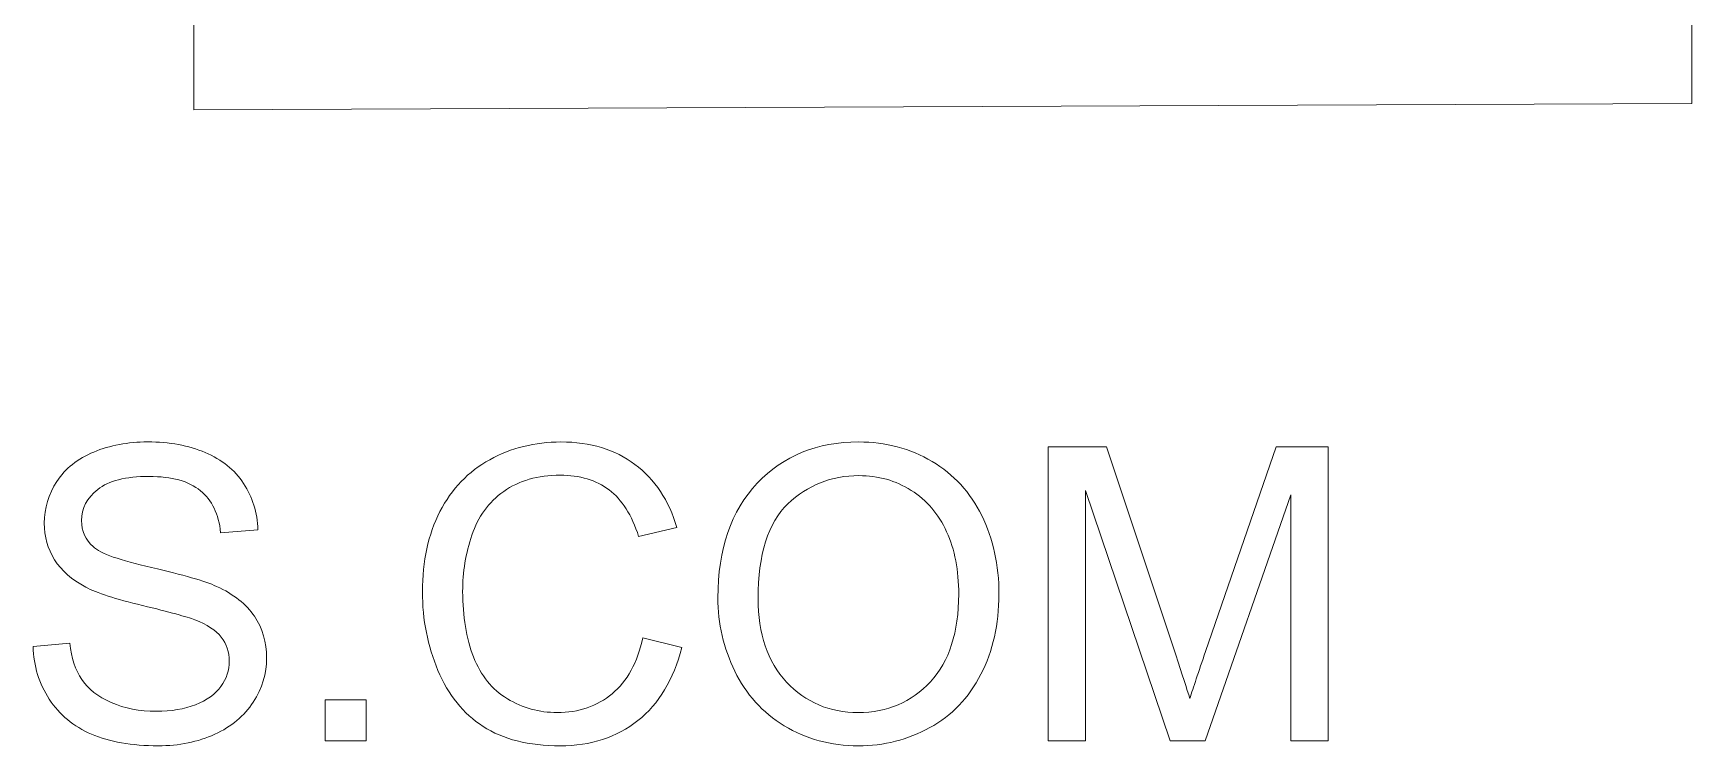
# Model space of a CAD drawing. Header units: centimetres. Extents: x -11.2 to 10.9, y -12.4 to 12.4.
# Drawn here: x 4.28 to 10.92, y -12.37 to -9.52 of the extents above; entities that cross this region are included whole.
import ezdxf

# ---------------------------------------------------------------- set-up
doc = ezdxf.new("R2010")
doc.units = ezdxf.units.CM
doc.header["$MEASUREMENT"] = 0
doc.layers.add('Camada 1', color=7, linetype='Continuous')

msp = doc.modelspace()

# ---------------------------------------------------------------- linework, layer by layer
at = {"layer": 'Camada 1', "color": 140, "lineweight": 9}
msp.add_open_spline([(4.92361, -3.85487), (4.92361, -3.85487), (10.92362, -3.82739), (10.92362, -3.82739), (10.92362, -3.82739), (10.92362, -3.82739), (10.92362, -9.80238), (10.92362, -9.80238), (10.92362, -9.80238), (10.92362, -9.80238), (4.92361, -9.82738), (4.92361, -9.82738), (4.92361, -9.82738), (4.92361, -9.82738), (4.92361, -3.85487), (4.92361, -3.85487)], degree=3, knots=[0, 0, 0, 0, 0.2, 0.2, 0.2, 0.2, 0.4, 0.4, 0.4, 0.4, 0.6, 0.6, 0.6, 0.6, 1, 1, 1, 1], dxfattribs=at)
at = {"layer": 'Camada 1', "color": 250, "lineweight": 9}
for points, knots in [([(4.28006, -11.97513), (4.28006, -11.97513), (4.42631, -11.96198), (4.42631, -11.96198), (4.42631, -11.96198), (4.43316, -12.02114), (4.44932, -12.06961), (4.47479, -12.10768), (4.47479, -12.10768), (4.50026, -12.14548), (4.5397, -12.17615), (4.59311, -12.19971), (4.59311, -12.19971), (4.64651, -12.22299), (4.70677, -12.23476), (4.77359, -12.23476), (4.77359, -12.23476), (4.83302, -12.23476), (4.88534, -12.226), (4.9308, -12.2082), (4.9308, -12.2082), (4.97626, -12.1904), (5.00995, -12.16602), (5.03214, -12.13507), (5.03214, -12.13507), (5.05432, -12.10412), (5.06555, -12.07044), (5.06555, -12.03428), (5.06555, -12.03428), (5.06555, -11.99758), (5.05487, -11.96554), (5.0335, -11.93788), (5.0335, -11.93788), (5.01214, -11.91049), (4.97681, -11.88748), (4.92751, -11.86859), (4.92751, -11.86859), (4.89602, -11.85654), (4.82618, -11.83736), (4.71799, -11.81135), (4.71799, -11.81135), (4.60981, -11.78533), (4.53422, -11.76095), (4.49095, -11.73795), (4.49095, -11.73795), (4.4348, -11.70837), (4.39317, -11.67167), (4.36579, -11.62812), (4.36579, -11.62812), (4.33812, -11.58457), (4.32443, -11.53555), (4.32443, -11.48159), (4.32443, -11.48159), (4.32443, -11.42189), (4.34141, -11.36629), (4.3751, -11.3148), (4.3751, -11.3148), (4.40878, -11.26304), (4.45781, -11.22387), (4.52272, -11.19703), (4.52272, -11.19703), (4.58735, -11.17019), (4.65938, -11.15677), (4.73854, -11.15677), (4.73854, -11.15677), (4.82563, -11.15677), (4.90259, -11.17074), (4.96914, -11.19895), (4.96914, -11.19895), (5.0357, -11.22689), (5.08691, -11.26824), (5.12279, -11.32302), (5.12279, -11.32302), (5.15867, -11.37752), (5.17784, -11.43942), (5.18058, -11.50843), (5.18058, -11.50843), (5.18058, -11.50843), (5.03104, -11.51994), (5.03104, -11.51994), (5.03104, -11.51994), (5.0231, -11.44572), (4.99598, -11.38957), (4.9497, -11.35177), (4.9497, -11.35177), (4.90341, -11.31371), (4.83494, -11.29481), (4.74456, -11.29481), (4.74456, -11.29481), (4.65035, -11.29481), (4.5816, -11.31206), (4.5386, -11.34657), (4.5386, -11.34657), (4.4956, -11.38108), (4.47397, -11.42271), (4.47397, -11.47146), (4.47397, -11.47146), (4.47397, -11.51364), (4.48931, -11.54842), (4.51971, -11.57581), (4.51971, -11.57581), (4.54983, -11.60292), (4.62789, -11.63113), (4.75442, -11.65962), (4.75442, -11.65962), (4.88095, -11.68837), (4.96777, -11.7133), (5.01488, -11.73466), (5.01488, -11.73466), (5.08308, -11.76616), (5.13374, -11.80587), (5.16634, -11.85434), (5.16634, -11.85434), (5.19893, -11.90255), (5.21509, -11.95815), (5.21509, -12.02114), (5.21509, -12.02114), (5.21509, -12.08386), (5.19728, -12.14247), (5.16141, -12.19779), (5.16141, -12.19779), (5.12553, -12.25311), (5.07431, -12.29611), (5.00721, -12.32679), (5.00721, -12.32679), (4.94011, -12.35746), (4.86479, -12.3728), (4.78071, -12.3728), (4.78071, -12.3728), (4.67445, -12.3728), (4.58544, -12.35719), (4.51368, -12.32624), (4.51368, -12.32624), (4.44165, -12.29529), (4.3855, -12.24873), (4.3447, -12.18629), (4.3447, -12.18629), (4.30361, -12.12412), (4.28225, -12.05373), (4.28006, -11.97513)], [0, 0, 0, 0, 0.0277778, 0.0277778, 0.0277778, 0.0277778, 0.0555556, 0.0555556, 0.0555556, 0.0555556, 0.0833333, 0.0833333, 0.0833333, 0.0833333, 0.1111111, 0.1111111, 0.1111111, 0.1111111, 0.1388889, 0.1388889, 0.1388889, 0.1388889, 0.1666667, 0.1666667, 0.1666667, 0.1666667, 0.1944444, 0.1944444, 0.1944444, 0.1944444, 0.2222222, 0.2222222, 0.2222222, 0.2222222, 0.25, 0.25, 0.25, 0.25, 0.2777778, 0.2777778, 0.2777778, 0.2777778, 0.3055556, 0.3055556, 0.3055556, 0.3055556, 0.3333333, 0.3333333, 0.3333333, 0.3333333, 0.3611111, 0.3611111, 0.3611111, 0.3611111, 0.3888889, 0.3888889, 0.3888889, 0.3888889, 0.4166667, 0.4166667, 0.4166667, 0.4166667, 0.4444444, 0.4444444, 0.4444444, 0.4444444, 0.4722222, 0.4722222, 0.4722222, 0.4722222, 0.5, 0.5, 0.5, 0.5, 0.5277778, 0.5277778, 0.5277778, 0.5277778, 0.5555556, 0.5555556, 0.5555556, 0.5555556, 0.5833333, 0.5833333, 0.5833333, 0.5833333, 0.6111111, 0.6111111, 0.6111111, 0.6111111, 0.6388889, 0.6388889, 0.6388889, 0.6388889, 0.6666667, 0.6666667, 0.6666667, 0.6666667, 0.6944444, 0.6944444, 0.6944444, 0.6944444, 0.7222222, 0.7222222, 0.7222222, 0.7222222, 0.75, 0.75, 0.75, 0.75, 0.7777778, 0.7777778, 0.7777778, 0.7777778, 0.8055556, 0.8055556, 0.8055556, 0.8055556, 0.8333333, 0.8333333, 0.8333333, 0.8333333, 0.8611111, 0.8611111, 0.8611111, 0.8611111, 0.8888889, 0.8888889, 0.8888889, 0.8888889, 0.9166667, 0.9166667, 0.9166667, 0.9166667, 0.9444444, 0.9444444, 0.9444444, 0.9444444, 1, 1, 1, 1]), ([(6.72171, -11.94034), (6.72171, -11.94034), (6.87782, -11.97978), (6.87782, -11.97978), (6.87782, -11.97978), (6.84523, -12.10768), (6.78661, -12.20491), (6.70199, -12.27201), (6.70199, -12.27201), (6.61736, -12.33911), (6.51383, -12.3728), (6.39141, -12.3728), (6.39141, -12.3728), (6.26487, -12.3728), (6.16189, -12.34705), (6.08247, -12.29529), (6.08247, -12.29529), (6.00304, -12.2438), (5.94279, -12.16903), (5.90143, -12.07126), (5.90143, -12.07126), (5.86008, -11.97321), (5.83926, -11.86831), (5.83926, -11.75602), (5.83926, -11.75602), (5.83926, -11.6336), (5.86254, -11.52678), (5.90938, -11.43558), (5.90938, -11.43558), (5.95621, -11.34438), (6.02276, -11.27509), (6.10904, -11.22771), (6.10904, -11.22771), (6.19531, -11.18033), (6.29034, -11.15677), (6.39387, -11.15677), (6.39387, -11.15677), (6.51164, -11.15677), (6.61051, -11.18663), (6.69048, -11.2466), (6.69048, -11.2466), (6.77073, -11.30658), (6.8266, -11.39067), (6.8581, -11.49912), (6.8581, -11.49912), (6.8581, -11.49912), (6.70527, -11.53527), (6.70527, -11.53527), (6.70527, -11.53527), (6.67816, -11.44982), (6.63845, -11.38738), (6.58668, -11.34849), (6.58668, -11.34849), (6.53492, -11.30932), (6.46974, -11.28988), (6.39113, -11.28988), (6.39113, -11.28988), (6.30103, -11.28988), (6.22543, -11.31151), (6.16491, -11.35479), (6.16491, -11.35479), (6.10438, -11.39806), (6.06165, -11.4564), (6.03728, -11.52925), (6.03728, -11.52925), (6.01263, -11.60237), (6.00031, -11.67769), (6.00031, -11.7552), (6.00031, -11.7552), (6.00031, -11.85517), (6.01482, -11.94253), (6.04385, -12.01703), (6.04385, -12.01703), (6.07288, -12.0918), (6.11807, -12.1474), (6.17942, -12.18437), (6.17942, -12.18437), (6.24077, -12.22134), (6.30705, -12.23969), (6.37853, -12.23969), (6.37853, -12.23969), (6.46563, -12.23969), (6.53903, -12.2145), (6.59928, -12.16438), (6.59928, -12.16438), (6.65953, -12.11398), (6.70034, -12.03949), (6.72171, -11.94034)], [0, 0, 0, 0, 0.0434783, 0.0434783, 0.0434783, 0.0434783, 0.0869565, 0.0869565, 0.0869565, 0.0869565, 0.1304348, 0.1304348, 0.1304348, 0.1304348, 0.173913, 0.173913, 0.173913, 0.173913, 0.2173913, 0.2173913, 0.2173913, 0.2173913, 0.2608696, 0.2608696, 0.2608696, 0.2608696, 0.3043478, 0.3043478, 0.3043478, 0.3043478, 0.3478261, 0.3478261, 0.3478261, 0.3478261, 0.3913043, 0.3913043, 0.3913043, 0.3913043, 0.4347826, 0.4347826, 0.4347826, 0.4347826, 0.4782609, 0.4782609, 0.4782609, 0.4782609, 0.5217391, 0.5217391, 0.5217391, 0.5217391, 0.5652174, 0.5652174, 0.5652174, 0.5652174, 0.6086957, 0.6086957, 0.6086957, 0.6086957, 0.6521739, 0.6521739, 0.6521739, 0.6521739, 0.6956522, 0.6956522, 0.6956522, 0.6956522, 0.7391304, 0.7391304, 0.7391304, 0.7391304, 0.7826087, 0.7826087, 0.7826087, 0.7826087, 0.826087, 0.826087, 0.826087, 0.826087, 0.8695652, 0.8695652, 0.8695652, 0.8695652, 0.9130435, 0.9130435, 0.9130435, 0.9130435, 1, 1, 1, 1]), ([(7.0227, -11.7804), (7.0227, -11.58539), (7.07528, -11.43257), (7.18018, -11.3222), (7.18018, -11.3222), (7.28507, -11.21182), (7.42037, -11.15677), (7.58634, -11.15677), (7.58634, -11.15677), (7.69507, -11.15677), (7.79285, -11.18279), (7.88022, -11.23455), (7.88022, -11.23455), (7.96731, -11.28632), (8.03386, -11.35862), (8.0796, -11.45147), (8.0796, -11.45147), (8.12534, -11.54404), (8.14834, -11.64921), (8.14834, -11.7667), (8.14834, -11.7667), (8.14834, -11.88584), (8.12424, -11.99265), (8.07604, -12.08659), (8.07604, -12.08659), (8.02784, -12.18081), (7.95964, -12.25202), (7.87145, -12.30022), (7.87145, -12.30022), (7.78299, -12.3487), (7.68768, -12.3728), (7.58552, -12.3728), (7.58552, -12.3728), (7.4746, -12.3728), (7.37573, -12.34596), (7.28836, -12.29255), (7.28836, -12.29255), (7.20127, -12.23915), (7.13499, -12.16629), (7.09007, -12.07372), (7.09007, -12.07372), (7.04516, -11.98142), (7.0227, -11.88365), (7.0227, -11.7804)], [0, 0, 0, 0, 0.0833333, 0.0833333, 0.0833333, 0.0833333, 0.1666667, 0.1666667, 0.1666667, 0.1666667, 0.25, 0.25, 0.25, 0.25, 0.3333333, 0.3333333, 0.3333333, 0.3333333, 0.4166667, 0.4166667, 0.4166667, 0.4166667, 0.5, 0.5, 0.5, 0.5, 0.5833333, 0.5833333, 0.5833333, 0.5833333, 0.6666667, 0.6666667, 0.6666667, 0.6666667, 0.75, 0.75, 0.75, 0.75, 0.8333333, 0.8333333, 0.8333333, 0.8333333, 1, 1, 1, 1]), ([(8.34527, -12.35308), (8.34527, -12.35308), (8.34527, -11.17649), (8.34527, -11.17649), (8.34527, -11.17649), (8.34527, -11.17649), (8.57861, -11.17649), (8.57861, -11.17649), (8.57861, -11.17649), (8.57861, -11.17649), (8.85687, -12.00936), (8.85687, -12.00936), (8.85687, -12.00936), (8.88262, -12.08687), (8.90124, -12.14493), (8.91302, -12.18355), (8.91302, -12.18355), (8.92644, -12.14082), (8.94753, -12.07783), (8.97601, -11.99484), (8.97601, -11.99484), (8.97601, -11.99484), (9.2592, -11.17649), (9.2592, -11.17649), (9.2592, -11.17649), (9.2592, -11.17649), (9.46763, -11.17649), (9.46763, -11.17649), (9.46763, -11.17649), (9.46763, -11.17649), (9.46763, -12.35308), (9.46763, -12.35308), (9.46763, -12.35308), (9.46763, -12.35308), (9.31809, -12.35308), (9.31809, -12.35308), (9.31809, -12.35308), (9.31809, -12.35308), (9.31809, -11.36876), (9.31809, -11.36876), (9.31809, -11.36876), (9.31809, -11.36876), (8.97464, -12.35308), (8.97464, -12.35308), (8.97464, -12.35308), (8.97464, -12.35308), (8.83442, -12.35308), (8.83442, -12.35308), (8.83442, -12.35308), (8.83442, -12.35308), (8.4948, -11.35068), (8.4948, -11.35068), (8.4948, -11.35068), (8.4948, -11.35068), (8.4948, -12.35308), (8.4948, -12.35308), (8.4948, -12.35308), (8.4948, -12.35308), (8.34527, -12.35308), (8.34527, -12.35308)], [0, 0, 0, 0, 0.0625, 0.0625, 0.0625, 0.0625, 0.125, 0.125, 0.125, 0.125, 0.1875, 0.1875, 0.1875, 0.1875, 0.25, 0.25, 0.25, 0.25, 0.3125, 0.3125, 0.3125, 0.3125, 0.375, 0.375, 0.375, 0.375, 0.4375, 0.4375, 0.4375, 0.4375, 0.5, 0.5, 0.5, 0.5, 0.5625, 0.5625, 0.5625, 0.5625, 0.625, 0.625, 0.625, 0.625, 0.6875, 0.6875, 0.6875, 0.6875, 0.75, 0.75, 0.75, 0.75, 0.8125, 0.8125, 0.8125, 0.8125, 0.875, 0.875, 0.875, 0.875, 1, 1, 1, 1]), ([(7.18374, -11.78314), (7.18374, -11.92473), (7.22181, -12.0362), (7.29795, -12.11754), (7.29795, -12.11754), (7.37409, -12.19889), (7.46967, -12.23969), (7.5847, -12.23969), (7.5847, -12.23969), (7.70192, -12.23969), (7.79805, -12.19861), (7.87392, -12.11645), (7.87392, -12.11645), (7.94951, -12.03428), (7.9873, -11.91761), (7.9873, -11.76643), (7.9873, -11.76643), (7.9873, -11.67084), (7.97114, -11.58731), (7.93883, -11.5161), (7.93883, -11.5161), (7.90651, -11.44489), (7.85913, -11.38957), (7.79696, -11.35041), (7.79696, -11.35041), (7.73451, -11.31124), (7.66467, -11.29152), (7.58716, -11.29152), (7.58716, -11.29152), (7.47706, -11.29152), (7.3823, -11.32932), (7.30288, -11.40491), (7.30288, -11.40491), (7.22345, -11.4805), (7.18374, -11.60648), (7.18374, -11.78314)], [0, 0, 0, 0, 0.1, 0.1, 0.1, 0.1, 0.2, 0.2, 0.2, 0.2, 0.3, 0.3, 0.3, 0.3, 0.4, 0.4, 0.4, 0.4, 0.5, 0.5, 0.5, 0.5, 0.6, 0.6, 0.6, 0.6, 0.7, 0.7, 0.7, 0.7, 0.8, 0.8, 0.8, 0.8, 1, 1, 1, 1]), ([(5.45008, -12.35308), (5.45008, -12.35308), (5.45008, -12.18875), (5.45008, -12.18875), (5.45008, -12.18875), (5.45008, -12.18875), (5.61441, -12.18875), (5.61441, -12.18875), (5.61441, -12.18875), (5.61441, -12.18875), (5.61441, -12.35308), (5.61441, -12.35308), (5.61441, -12.35308), (5.61441, -12.35308), (5.45008, -12.35308), (5.45008, -12.35308)], [0, 0, 0, 0, 0.2, 0.2, 0.2, 0.2, 0.4, 0.4, 0.4, 0.4, 0.6, 0.6, 0.6, 0.6, 1, 1, 1, 1])]:
    msp.add_open_spline(points, degree=3, knots=knots, dxfattribs=at)

doc.saveas('drawing.dxf')
